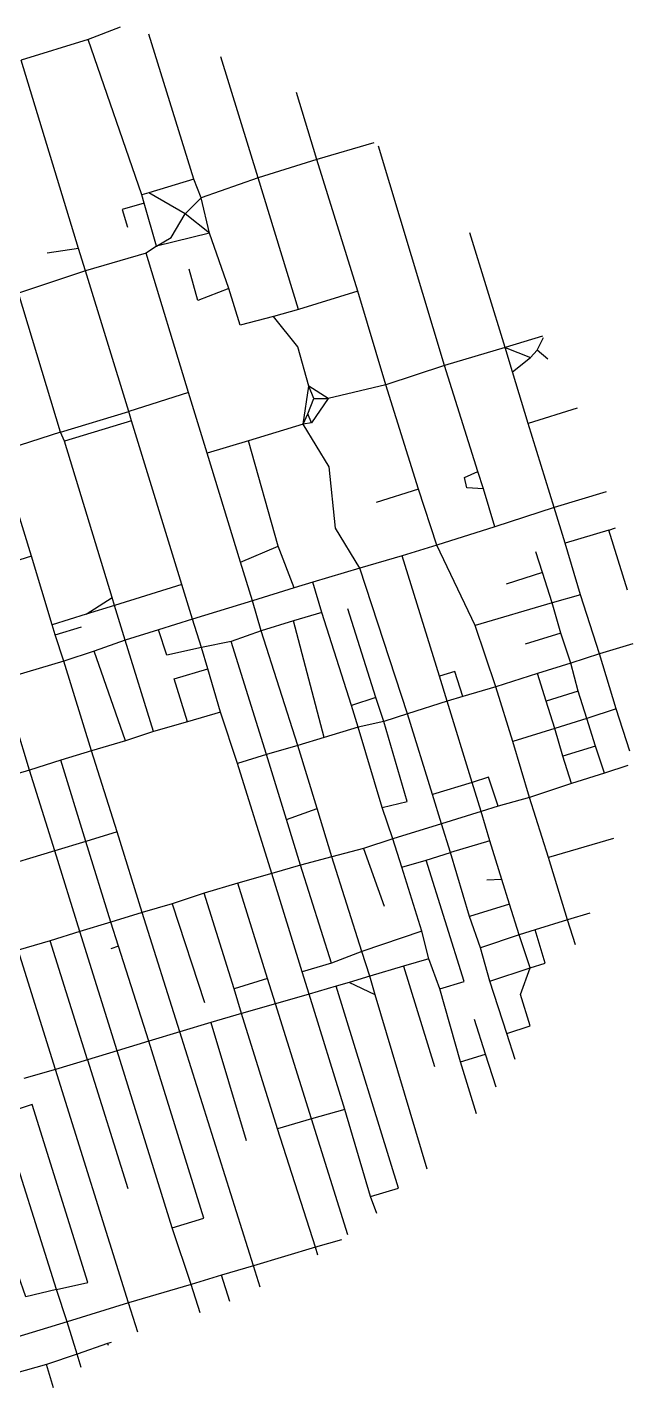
# Model space of a CAD drawing. Header units: metres. Extents: x 626139 to 628996, y 4834512 to 4837015.
# Drawn here: x 628038 to 628996, y 4834757 to 4836908 of the extents above; entities that cross this region are included whole.
import ezdxf

# ---------------------------------------------------------------- set-up
doc = ezdxf.new("R2010")
doc.units = ezdxf.units.M

msp = doc.modelspace()

# ---------------------------------------------------------------- linework, layer by layer
at = {"layer": 'ROADS'}
for points in [[(628185.5, 4836907.9), (628134.6, 4836888.3)], [(628134.6, 4836888.3), (628028.9, 4836855.5)], [(628219.9, 4836642.7), (628134.6, 4836888.3)], [(628302.2, 4836667.7), (628230.9, 4836896.9)], [(628119.7, 4836558.3), (628028.9, 4836855.5)], [(628403.6, 4836669.9), (628344.5, 4836861)], [(628496.5, 4836699), (628464.2, 4836804.9)], [(628586.6, 4836725.2), (628496.5, 4836699)], [(628698.6, 4836373.1), (628593.9, 4836719.8)], [(628496.5, 4836699), (628403.6, 4836669.9)], [(628561.4, 4836490.7), (628496.5, 4836699)], [(628302.2, 4836667.7), (628231, 4836646.1)], [(628313.7, 4836637.9), (628302.2, 4836667.7)], [(628403.6, 4836669.9), (628313.7, 4836637.9)], [(628467.6, 4836461.5), (628403.6, 4836669.9)], [(628231, 4836646.1), (628219.9, 4836642.7)], [(628223.3, 4836629.8), (628219.9, 4836642.7)], [(628288, 4836612.8), (628231, 4836646.1)], [(628223.3, 4836629.8), (628188.5, 4836619.5), (628197.1, 4836591.6)], [(628243, 4836561.5), (628223.3, 4836629.8)], [(628288, 4836612.8), (628313.7, 4836637.9)], [(628326.6, 4836582.2), (628313.7, 4836637.9)], [(628243, 4836561.5), (628266.2, 4836575.5), (628288, 4836612.8)], [(628326.6, 4836582.2), (628288, 4836612.8)], [(628326.6, 4836582.2), (628243, 4836561.5)], [(628357.2, 4836494.9), (628326.6, 4836582.2)], [(628794.3, 4836401.5), (628738.7, 4836582.8)], [(628119.7, 4836558.3), (628070.2, 4836550.6)], [(628130.7, 4836522.8), (628119.7, 4836558.3)], [(628243, 4836561.5), (628226.4, 4836550.9)], [(628226.4, 4836550.9), (628130.7, 4836522.8)], [(628293.7, 4836330.3), (628226.4, 4836550.9)], [(628130.7, 4836522.8), (628024.7, 4836487.7)], [(628199.2, 4836300.6), (628130.7, 4836522.8)], [(628357.2, 4836494.9), (628308.2, 4836476.1), (628294.5, 4836525.2)], [(628427.8, 4836450.8), (628375.4, 4836436.8), (628357.2, 4836494.9)], [(628561.4, 4836490.7), (628467.6, 4836461.5)], [(628605.7, 4836342.6), (628561.4, 4836490.7)], [(628091.3, 4836267.5), (628024.7, 4836487.7)], [(628467.6, 4836461.5), (628427.8, 4836450.8)], [(628483.6, 4836340.7), (628466.7, 4836402.4), (628427.8, 4836450.8)], [(628853.7, 4836419.4), (628794.3, 4836401.5)], [(628844.9, 4836397.5), (628855, 4836417.2)], [(628794.3, 4836401.5), (628698.6, 4836373.1)], [(628805.9, 4836363.2), (628794.3, 4836401.5)], [(628794.3, 4836401.5), (628834.6, 4836385.7)], [(628805.9, 4836363.2), (628834.6, 4836385.7)], [(628834.6, 4836385.7), (628844.9, 4836397.5)], [(628861.7, 4836383), (628844.9, 4836397.5)], [(628698.6, 4836373.1), (628605.7, 4836342.6)], [(628751.3, 4836205.6), (628698.6, 4836373.1)], [(628830.7, 4836281.6), (628805.9, 4836363.2)], [(628474.8, 4836280.4), (628483.6, 4836340.7)], [(628491.7, 4836320.8), (628483.6, 4836340.7)], [(628514.4, 4836320.9), (628483.6, 4836340.7)], [(628605.7, 4836342.6), (628514.4, 4836320.9)], [(628657.1, 4836177.9), (628605.7, 4836342.6)], [(628293.7, 4836330.3), (628199.2, 4836300.6)], [(628323, 4836234.4), (628293.7, 4836330.3)], [(628482.1, 4836296.6), (628491.7, 4836320.8)], [(628514.4, 4836320.9), (628488, 4836282.4)], [(628491.7, 4836320.8), (628514.4, 4836320.9)], [(628091.3, 4836267.5), (628199.2, 4836300.6)], [(628203.4, 4836285.9), (628199.2, 4836300.6)], [(628474.8, 4836280.4), (628482.1, 4836296.6)], [(628488, 4836282.4), (628482.1, 4836296.6)], [(628908.5, 4836305.9), (628830.7, 4836281.6)], [(628203.4, 4836285.9), (628097.6, 4836253.4)], [(628283.1, 4836026.8), (628203.4, 4836285.9)], [(628474.8, 4836280.4), (628388.3, 4836254.2)], [(628488, 4836282.4), (628474.8, 4836280.4)], [(628564.3, 4836052.6), (628526, 4836116.1), (628515.9, 4836213.1), (628474.8, 4836280.4)], [(628872.1, 4836148.5), (628830.7, 4836281.6)], [(628091.3, 4836267.5), (627993.9, 4836236.6)], [(628097.6, 4836253.4), (628091.3, 4836267.5)], [(628172.6, 4836006.2), (628097.6, 4836253.4)], [(628388.3, 4836254.2), (628323, 4836234.4)], [(628435.3, 4836087.6), (628388.3, 4836254.2)], [(628045.1, 4836071.7), (627993.9, 4836236.6)], [(628375.8, 4836062.2), (628323, 4836234.4)], [(628760, 4836178.3), (628733.6, 4836179.8), (628729.9, 4836196.3), (628751.3, 4836205.6)], [(628760, 4836178.3), (628751.3, 4836205.6)], [(628657.1, 4836177.9), (628590.6, 4836156.8)], [(628686.5, 4836089.3), (628657.1, 4836177.9)], [(628778.2, 4836118), (628760, 4836178.3)], [(628954, 4836173.6), (628872.1, 4836148.5)], [(628872.1, 4836148.5), (628778.2, 4836118)], [(628889.3, 4836092.2), (628872.1, 4836148.5)], [(628778.2, 4836118), (628686.5, 4836089.3)], [(628958.3, 4836113.1), (628889.3, 4836092.2)], [(628958.3, 4836113.1), (628968.7, 4836116.4)], [(628987.9, 4836017.9), (628958.3, 4836113.1)], [(628375.8, 4836062.2), (628435.3, 4836087.6)], [(628460.7, 4836021.5), (628435.3, 4836087.6)], [(628686.5, 4836089.3), (628631.4, 4836072.2)], [(628747.2, 4835961.9), (628686.5, 4836089.3)], [(628913.4, 4836010.6), (628889.3, 4836092.2)], [(628045.1, 4836071.7), (627996.6, 4836056.5)], [(628078.1, 4835963.4), (628045.1, 4836071.7)], [(628394.6, 4836001), (628375.8, 4836062.2)], [(628631.4, 4836072.2), (628564.3, 4836052.6)], [(628690.3, 4835881.9), (628631.4, 4836072.2)], [(628853.2, 4836045.8), (628842.8, 4836078.7)], [(628564.3, 4836052.6), (628490.4, 4836030.7)], [(628639.7, 4835822.6), (628564.3, 4836052.6)], [(628853.2, 4836045.8), (628796.1, 4836027.5)], [(628868.6, 4835997.8), (628853.2, 4836045.8)], [(628283.1, 4836026.8), (628176.3, 4835993.8)], [(628299.8, 4835972), (628283.1, 4836026.8)], [(628460.7, 4836021.5), (628394.6, 4836001)], [(628490.4, 4836030.7), (628460.7, 4836021.5)], [(628504.6, 4835982.6), (628490.4, 4836030.7)], [(628131.8, 4835980.2), (628172.6, 4836006.2)], [(628176.3, 4835993.8), (628172.6, 4836006.2)], [(628394.6, 4836001), (628299.8, 4835972)], [(628408.7, 4835953.5), (628394.6, 4836001)], [(628868.6, 4835997.8), (628747.2, 4835961.9)], [(628913.4, 4836010.6), (628868.6, 4835997.8)], [(628882.7, 4835950.1), (628868.6, 4835997.8)], [(628943.4, 4835917.2), (628913.4, 4836010.6)], [(628131.8, 4835980.2), (628078.1, 4835963.4)], [(628176.3, 4835993.8), (628131.8, 4835980.2)], [(628193.1, 4835939.1), (628176.3, 4835993.8)], [(628504.6, 4835982.6), (628459.5, 4835969.5)], [(628551.2, 4835835.6), (628504.6, 4835982.6)], [(628589.8, 4835848.2), (628545.3, 4835988.4)], [(628082.9, 4835947.4), (628078.1, 4835963.4)], [(628082.9, 4835947.4), (628124.2, 4835960.2)], [(628246.1, 4835955.3), (628193.1, 4835939.1)], [(628299.8, 4835972), (628246.1, 4835955.3)], [(628313.9, 4835927.4), (628259.2, 4835915.3), (628246.1, 4835955.3)], [(628313.9, 4835927.4), (628299.8, 4835972)], [(628408.7, 4835953.5), (628360.9, 4835936.9)], [(628459.5, 4835969.5), (628408.7, 4835953.5)], [(628466.3, 4835772.7), (628408.7, 4835953.5)], [(628508, 4835785.1), (628459.5, 4835969.5)], [(628779.5, 4835865.4), (628747.2, 4835961.9)], [(628096.1, 4835906), (628082.9, 4835947.4)], [(628193.1, 4835939.1), (628144.2, 4835921.8)], [(628238.1, 4835794.4), (628193.1, 4835939.1)], [(628360.9, 4835936.9), (628313.9, 4835927.4)], [(628416.7, 4835758), (628360.9, 4835936.9)], [(628882.7, 4835950.1), (628825.9, 4835932.4)], [(628898.1, 4835902.4), (628882.7, 4835950.1)], [(628996.3, 4835933.1), (628943.4, 4835917.2)], [(628144.2, 4835921.8), (628096.1, 4835906)], [(628193.7, 4835779.9), (628144.2, 4835921.8)], [(628324.3, 4835893.6), (628313.9, 4835927.4)], [(628943.4, 4835917.2), (628898.1, 4835902.4)], [(628970.2, 4835830.3), (628943.4, 4835917.2)], [(628096.1, 4835906), (627998.6, 4835876.7)], [(628140.2, 4835763.8), (628096.1, 4835906)], [(628291.9, 4835809.8), (628271, 4835877.8), (628324.3, 4835893.6)], [(628344.3, 4835825.3), (628324.3, 4835893.6)], [(628727.2, 4835849.8), (628715, 4835889.4), (628690.3, 4835881.9)], [(628898.1, 4835902.4), (628845.5, 4835886.2)], [(628910, 4835858.3), (628898.1, 4835902.4)], [(628042.1, 4835733.4), (627998.6, 4835876.7)], [(628702.7, 4835842.5), (628690.3, 4835881.9)], [(628779.5, 4835865.4), (628727.2, 4835849.8)], [(628845.5, 4835886.2), (628779.5, 4835865.4)], [(628806.7, 4835778.8), (628779.5, 4835865.4)], [(628859.2, 4835842.3), (628845.5, 4835886.2)], [(628589.8, 4835848.2), (628551.2, 4835835.6)], [(628602.5, 4835810.5), (628589.8, 4835848.2)], [(628727.2, 4835849.8), (628702.7, 4835842.5)], [(628910, 4835858.3), (628859.2, 4835842.3)], [(628923.5, 4835815.4), (628910, 4835858.3)], [(628344.3, 4835825.3), (628291.9, 4835809.8)], [(628370.8, 4835743.9), (628344.3, 4835825.3)], [(628562.1, 4835801.7), (628551.2, 4835835.6)], [(628639.7, 4835822.6), (628602.5, 4835810.5)], [(628702.7, 4835842.5), (628639.7, 4835822.6)], [(628679.7, 4835695.2), (628639.7, 4835822.6)], [(628742.4, 4835714), (628702.7, 4835842.5)], [(628872.7, 4835799.4), (628859.2, 4835842.3)], [(628970.2, 4835830.3), (628923.5, 4835815.4)], [(628991.8, 4835763.5), (628970.2, 4835830.3)], [(628291.9, 4835809.8), (628238.1, 4835794.4)], [(628562.1, 4835801.7), (628508, 4835785.1)], [(628602.5, 4835810.5), (628562.1, 4835801.7)], [(628599.8, 4835674.5), (628562.1, 4835801.7)], [(628599.8, 4835674.5), (628639.6, 4835684.2), (628602.5, 4835810.5)], [(628923.5, 4835815.4), (628872.7, 4835799.4)], [(628937.1, 4835771.5), (628923.5, 4835815.4)], [(628193.7, 4835779.9), (628140.2, 4835763.8)], [(628238.1, 4835794.4), (628193.7, 4835779.9)], [(628508, 4835785.1), (628466.3, 4835772.7)], [(628872.7, 4835799.4), (628806.7, 4835778.8)], [(628885.8, 4835755.6), (628872.7, 4835799.4)], [(628140.2, 4835763.8), (628091.5, 4835749.5)], [(628180.5, 4835635.8), (628140.2, 4835763.8)], [(628416.7, 4835758), (628370.8, 4835743.9)], [(628466.3, 4835772.7), (628416.7, 4835758)], [(628448.6, 4835655.6), (628416.7, 4835758)], [(628497, 4835672.8), (628466.3, 4835772.7)], [(628833.1, 4835690.4), (628806.7, 4835778.8)], [(628937.1, 4835771.5), (628885.8, 4835755.6)], [(628951.3, 4835728.9), (628937.1, 4835771.5)], [(628091.5, 4835749.5), (628042.1, 4835733.4)], [(628131.3, 4835620.6), (628091.5, 4835749.5)], [(628425.1, 4835570.3), (628370.8, 4835743.9)], [(628899.5, 4835712.4), (628885.8, 4835755.6)], [(628988.6, 4835741), (628951.3, 4835728.9)], [(628042.1, 4835733.4), (627993.8, 4835719.1)], [(628082.3, 4835606), (628042.1, 4835733.4)], [(628783.5, 4835676.5), (628767.9, 4835722.2), (628742.4, 4835714)], [(628951.3, 4835728.9), (628899.5, 4835712.4)], [(628742.4, 4835714), (628679.7, 4835695.2)], [(628693.6, 4835648.5), (628679.7, 4835695.2)], [(628756.4, 4835667.9), (628742.4, 4835714)], [(628899.5, 4835712.4), (628833.1, 4835690.4)], [(628448.6, 4835655.6), (628497, 4835672.8)], [(628520.5, 4835596.7), (628497, 4835672.8)], [(628616.9, 4835624.9), (628599.8, 4835674.5)], [(628783.5, 4835676.5), (628756.4, 4835667.9)], [(628833.1, 4835690.4), (628783.5, 4835676.5)], [(628862.9, 4835595.4), (628833.1, 4835690.4)], [(628470.9, 4835583.5), (628448.6, 4835655.6)], [(628756.4, 4835667.9), (628693.6, 4835648.5)], [(628770, 4835621.8), (628756.4, 4835667.9)], [(628180.5, 4835635.8), (628131.3, 4835620.6)], [(628220.5, 4835508.6), (628180.5, 4835635.8)], [(628693.6, 4835648.5), (628616.9, 4835624.9)], [(628708.1, 4835603.2), (628693.6, 4835648.5)], [(628131.3, 4835620.6), (628082.3, 4835606)], [(628170.9, 4835493.1), (628131.3, 4835620.6)], [(628570.4, 4835609.8), (628520.5, 4835596.7)], [(628616.9, 4835624.9), (628570.4, 4835609.8)], [(628570.4, 4835609.8), (628602.8, 4835518.4)], [(628631, 4835580.2), (628616.9, 4835624.9)], [(628770, 4835621.8), (628708.1, 4835603.2)], [(628789.1, 4835560.6), (628770, 4835621.8)], [(628965.9, 4835625.5), (628862.9, 4835595.4)], [(628082.3, 4835606), (627984.1, 4835576.4)], [(628121.9, 4835478.2), (628082.3, 4835606)], [(628520.5, 4835596.7), (628470.9, 4835583.5)], [(628567.7, 4835446.9), (628520.5, 4835596.7)], [(628631, 4835580.2), (628669.7, 4835591.2)], [(628669.7, 4835591.2), (628708.1, 4835603.2)], [(628690.9, 4835388), (628729.3, 4835399.2), (628669.7, 4835591.2)], [(628738, 4835502.4), (628708.1, 4835603.2)], [(628893.1, 4835497.1), (628862.9, 4835595.4)], [(628425.1, 4835570.3), (628371.6, 4835554.8)], [(628470.9, 4835583.5), (628425.1, 4835570.3)], [(628473.4, 4835414.7), (628425.1, 4835570.3)], [(628519.5, 4835428.2), (628470.9, 4835583.5)], [(628662.5, 4835479.2), (628631, 4835580.2)], [(628371.6, 4835554.8), (628318.1, 4835539)], [(628418.6, 4835404.2), (628371.6, 4835554.8)], [(628789.1, 4835560.6), (628765.6, 4835559.6)], [(628801, 4835521.9), (628789.1, 4835560.6)], [(628267.9, 4835522.4), (628220.5, 4835508.6)], [(628318.1, 4835539), (628267.9, 4835522.4)], [(628267.9, 4835522.4), (628319, 4835366.3)], [(628365.7, 4835387.9), (628318.1, 4835539)], [(628801, 4835521.9), (628738, 4835502.4)], [(628816.4, 4835473), (628801, 4835521.9)], [(628220.5, 4835508.6), (628170.9, 4835493.1)], [(628280, 4835320), (628220.5, 4835508.6)], [(628755.4, 4835452.7), (628738, 4835502.4)], [(628928.1, 4835507.5), (628893.1, 4835497.1)], [(628121.9, 4835478.2), (628074.5, 4835463.9)], [(628170.9, 4835493.1), (628121.9, 4835478.2)], [(628180.6, 4835289.7), (628121.9, 4835478.2)], [(628183, 4835455.4), (628170.9, 4835493.1)], [(628662.5, 4835479.2), (628567.7, 4835446.9)], [(628673.5, 4835435.3), (628662.5, 4835479.2)], [(628841.9, 4835481), (628816.4, 4835473)], [(628833.7, 4835420.8), (628857.6, 4835428.6), (628841.9, 4835481)], [(628893.1, 4835497.1), (628841.9, 4835481)], [(628905.7, 4835457.5), (628893.1, 4835497.1)], [(628074.5, 4835463.9), (628023.9, 4835449.1)], [(628133.8, 4835275.7), (628074.5, 4835463.9)], [(628816.4, 4835473), (628755.4, 4835452.7)], [(628833.7, 4835420.8), (628816.4, 4835473)], [(628083.3, 4835260.5), (628023.9, 4835449.1)], [(628183, 4835455.4), (628170.8, 4835451)], [(628230.7, 4835305), (628183, 4835455.4)], [(628567.7, 4835446.9), (628519.5, 4835428.2)], [(628580.2, 4835407.7), (628567.7, 4835446.9)], [(628673.5, 4835435.3), (628633.7, 4835423.6)], [(628690.9, 4835388), (628673.5, 4835435.3)], [(628770.4, 4835400.2), (628755.4, 4835452.7)], [(628519.5, 4835428.2), (628473.4, 4835414.7)], [(628484.6, 4835379.4), (628473.4, 4835414.7)], [(628633.7, 4835423.6), (628580.2, 4835407.7)], [(628633.7, 4835423.6), (628682.8, 4835265.1)], [(628770.4, 4835400.2), (628833.7, 4835420.8)], [(628796.8, 4835317.4), (628834, 4835329.3), (628818.9, 4835378.9), (628833.7, 4835420.8)], [(628418.6, 4835404.2), (628365.7, 4835387.9)], [(628431.2, 4835363.9), (628418.6, 4835404.2)], [(628547.9, 4835397.8), (628527.1, 4835391.9)], [(628580.2, 4835407.7), (628547.9, 4835397.8)], [(628589, 4835378.6), (628547.9, 4835397.8)], [(628589, 4835378.6), (628580.2, 4835407.7)], [(628796.8, 4835317.4), (628770.4, 4835400.2)], [(628377.6, 4835348.8), (628365.7, 4835387.9)], [(628484.6, 4835379.4), (628431.2, 4835363.9)], [(628527.1, 4835391.9), (628484.6, 4835379.4)], [(628540.6, 4835197.1), (628484.6, 4835379.4)], [(628581.5, 4835059.7), (628625.9, 4835072.8), (628527.1, 4835391.9)], [(628671, 4835102.9), (628589, 4835378.6)], [(628723.8, 4835272.4), (628690.9, 4835388)], [(628431.2, 4835363.9), (628377.6, 4835348.8)], [(628488, 4835182.2), (628431.2, 4835363.9)], [(628328.9, 4835334.7), (628280, 4835320)], [(628377.6, 4835348.8), (628328.9, 4835334.7)], [(628328.9, 4835334.7), (628384.8, 4835148.2)], [(628434.5, 4835166.3), (628377.6, 4835348.8)], [(628763.2, 4835284.5), (628746.1, 4835339.5)], [(628280, 4835320), (628230.7, 4835305)], [(628396.2, 4834950.2), (628280, 4835320)], [(628810, 4835275.9), (628796.8, 4835317.4)], [(628180.6, 4835289.7), (628133.8, 4835275.7)], [(628230.7, 4835305), (628180.6, 4835289.7)], [(628267.9, 4835009.9), (628180.6, 4835289.7)], [(628267.9, 4835009.9), (628318, 4835025.5), (628230.7, 4835305)], [(628723.8, 4835272.4), (628763.2, 4835284.5)], [(628780.2, 4835232.5), (628763.2, 4835284.5)], [(628133.8, 4835275.7), (628083.3, 4835260.5)], [(628133.8, 4835275.7), (628197.5, 4835072)], [(628749.2, 4835190.5), (628723.8, 4835272.4)], [(628083.3, 4835260.5), (628032.9, 4835246.2)], [(628198.8, 4834891.5), (628083.3, 4835260.5)], [(628085, 4834912.5), (628134.3, 4834923.6), (628046, 4835205.1), (627997.6, 4835188.6)], [(628085, 4834912.5), (628036.1, 4834901.1), (628012.2, 4834970.5), (627948.2, 4835174.1), (627997.6, 4835188.6)], [(628085, 4834912.5), (627997.6, 4835188.6)], [(628488, 4835182.2), (628434.5, 4835166.3)], [(628540.6, 4835197.1), (628488, 4835182.2)], [(628545.8, 4834998.8), (628488, 4835182.2)], [(628581.5, 4835059.7), (628540.6, 4835197.1)], [(628494.3, 4834979.4), (628434.5, 4835166.3)], [(628591.3, 4835032.5), (628581.5, 4835059.7)], [(628297.7, 4834920.7), (628267.9, 4835009.9)], [(628535.5, 4834991.2), (628494.3, 4834979.4)], [(628494.3, 4834979.4), (628396.2, 4834950.2)], [(628498.2, 4834967), (628494.3, 4834979.4)], [(628396.2, 4834950.2), (628345.6, 4834935.2)], [(628406.8, 4834916.3), (628396.2, 4834950.2)], [(628297.7, 4834920.7), (628198.8, 4834891.5)], [(628345.6, 4834935.2), (628297.7, 4834920.7)], [(628311.8, 4834875.8), (628297.7, 4834920.7)], [(628358.8, 4834893.7), (628345.6, 4834935.2)], [(628101.5, 4834861.4), (628085, 4834912.5)], [(628198.8, 4834891.5), (628101.5, 4834861.4)], [(628213.4, 4834845), (628198.8, 4834891.5)], [(628101.5, 4834861.4), (628002.9, 4834831.5)], [(628117.5, 4834810.5), (628101.5, 4834861.4)], [(628165.6, 4834827.2), (628117.5, 4834810.5)], [(628171.4, 4834828.9), (628165.6, 4834827.2)], [(628165.6, 4834827.2), (628166.4, 4834824.4)], [(628068.7, 4834793.8), (628018.2, 4834780)], [(628117.5, 4834810.5), (628068.7, 4834793.8)], [(628080.1, 4834757.2), (628068.7, 4834793.8)], [(628123.8, 4834789.5), (628117.5, 4834810.5)]]:
    msp.add_lwpolyline(points, dxfattribs=at)

doc.saveas('drawing.dxf')
